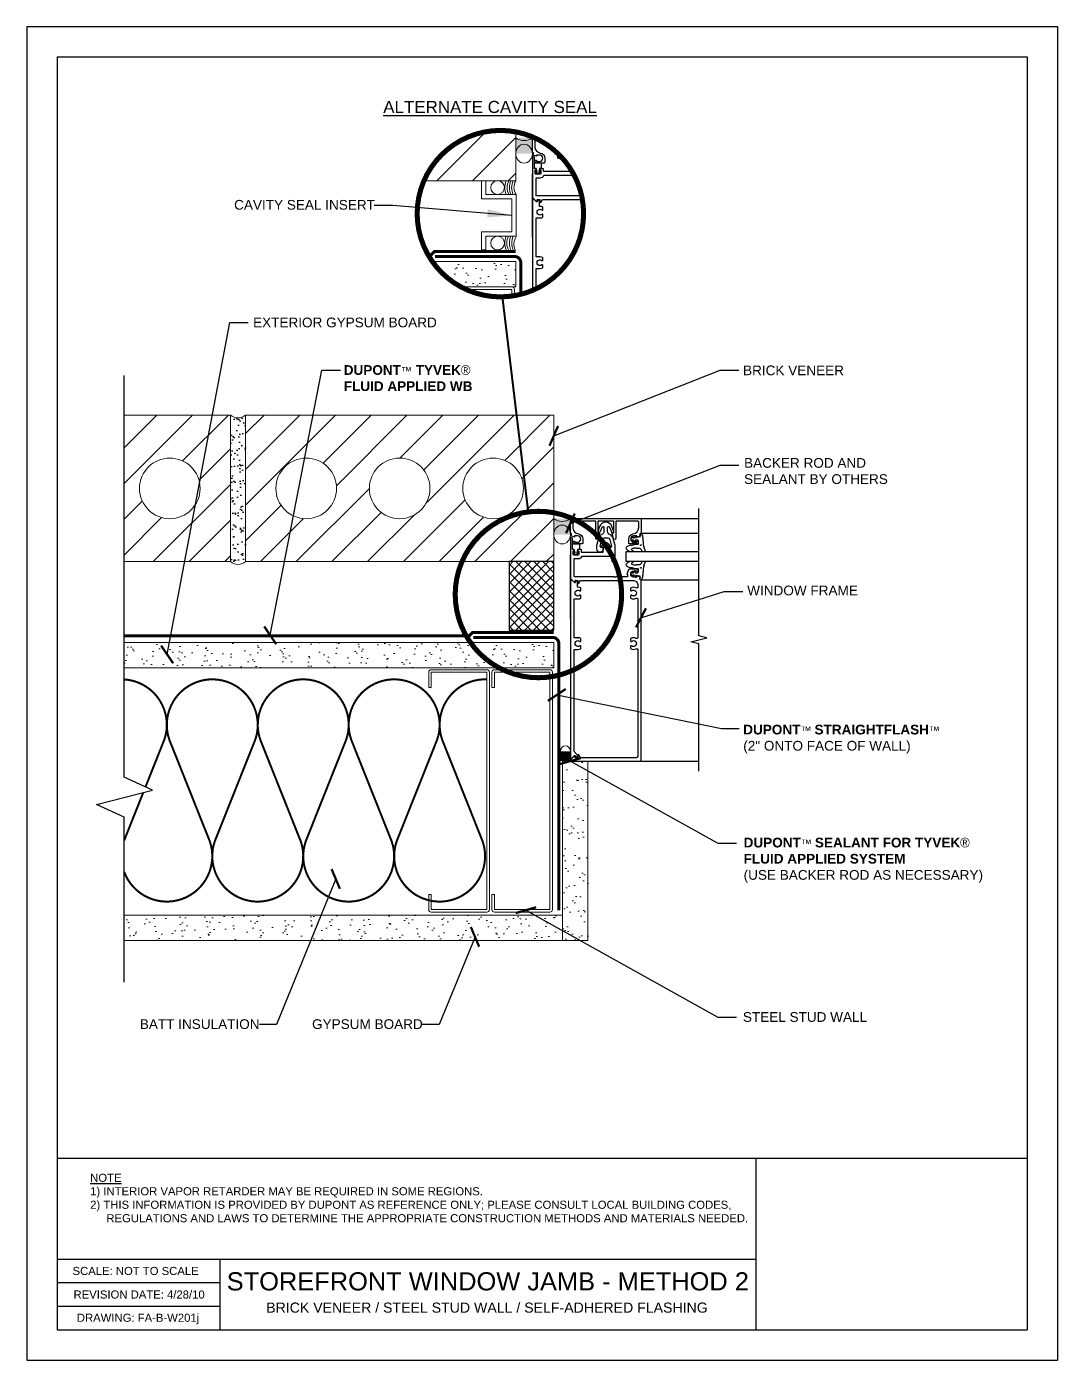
# Model space of a CAD drawing. Extents: x 334.4 to 359.9, y -313 to -280.
import ezdxf

# ---------------------------------------------------------------- set-up
doc = ezdxf.new("R2010")
doc.units = 0
doc.header["$LTSCALE"] = 1.5
doc.header["$MEASUREMENT"] = 0
doc.linetypes.add('DASHED2', pattern=[0.375, 0.25, -0.125])
doc.layers.get('0').update_dxf_attribs({"color": 8, "linetype": 'CONTINUOUS'})
for name, color, linetype in [('8x11-ttb$0$B', 5, 'CONTINUOUS'), ('CMU', 250, 'CONTINUOUS'), ('DuPont Self-Adhered Flashing', 252, 'CONTINUOUS'), ('INSULATION', 241, 'CONTINUOUS'), ('SEALANT', 250, 'CONTINUOUS'), ('Storefront Window', 250, 'CONTINUOUS'), ('STRUCTURE', 250, 'CONTINUOUS'), ('TEXT', 7, 'CONTINUOUS'), ('Tyvek FA WB', 10, 'DASHED2')]:
    doc.layers.add(name, color=color, linetype=linetype)
for name, color, linetype, lineweight in [('A- Cavity Seal', 250, 'CONTINUOUS', 20), ('A-Anno-txt0', 250, 'CONTINUOUS', 18), ('A-Backer Rod', 250, 'CONTINUOUS', 15), ('A-Sealant', 250, 'CONTINUOUS', 15), ('brick', 250, 'CONTINUOUS', 5), ('Gyp Board', 250, 'CONTINUOUS', 20), ('Hatch', 250, 'CONTINUOUS', 9), ('Metal Stud', 250, 'CONTINUOUS', 18)]:
    doc.layers.add(name, color=color, linetype=linetype, lineweight=lineweight)
doc.layers.add('VIEWPORT', color=7, linetype='CONTINUOUS', plot=False)
doc.styles.add('DETAILS', font='sanss___.ttf', dxfattribs={"height": 1})
doc.dimstyles.new('ARCH_1_1-2_IN', dxfattribs={"dimscale": 0, "dimtxt": 0.09375, "dimasz": 0.09375, "dimexe": 0.0625, "dimexo": 0.0625, "dimgap": 0.0625, "dimtad": 1, "dimdec": 4, "dimlfac": 8, "dimzin": 3, "dimdsep": 46, "dimlunit": 4, "dimtxsty": 'Standard', "dimblk1": 'ARCHTICK', "dimblk2": 'ARCHTICK', "dimsah": 1, "dimcen": 0.0625, "dimdle": 0.0625, "dimclrd": 256, "dimclre": 256, "dimclrt": 256, "dimadec": 0, "dimazin": 0, "dimtfac": 1, "dimtdec": 4, "dimtmove": 0, "dimatfit": 3, "dimldrblk": 'ARCHTICK', "dimfxl": 1, "dimfrac": 2, "dimtolj": 1, "dimtzin": 0, "dimlwd": -1, "dimlwe": -1, "dimarcsym": 0})
doc.dimstyles.new('TYVEKDETAILS', dxfattribs={"dimscale": 6, "dimtxt": 1.5, "dimasz": 0.1, "dimexe": 0.75, "dimexo": 0.75, "dimgap": 0.75, "dimtad": 0, "dimtih": 1, "dimtoh": 1, "dimdec": 4, "dimzin": 0, "dimdsep": 46, "dimlunit": 4, "dimtxsty": 'DETAILS', "dimcen": 0.0625, "dimadec": 0, "dimazin": 0, "dimtfac": 1, "dimtdec": 4, "dimtofl": 0, "dimtmove": 0, "dimatfit": 3, "dimfxl": 1, "dimfrac": 2, "dimtolj": 1, "dimtzin": 0, "dimarcsym": 0})

# ---------------------------------------------------------------- blocks, each defined once
blk = doc.blocks.new('_ArchTick')
at = {"color": 0, "linetype": 'ByBlock', "const_width": 0.15}
blk.add_lwpolyline([(-0.5, -0.5), (0.5, 0.5)], dxfattribs=at)
blk = doc.blocks.new('Revsion Date')
at = {"layer": 'TEXT', "insert": (0, 0.203, 0), "char_height": 0.2, "width": 16.26452, "attachment_point": 1, "style": 'DETAILS'}
blk.add_mtext('\\pi-0.033334,l0.033334,t0.1;REVISION DATE: 4/28/10', dxfattribs=at)

msp = doc.modelspace()

# ---------------------------------------------------------------- hatches: boundary and pattern name
at = {"layer": 'brick'}
h = msp.add_hatch(dxfattribs=at)
h.set_pattern_fill('_USER', color=256, scale=0.625, angle=45, style=0, pattern_type=0)
h.set_pattern_definition([(45, (230.2492, -83.4912), (-0.4419417, 0.4419417), [])])
edge = h.paths.add_edge_path()
edge.add_arc((346.135, -284.655), 2.059, 79.3746, 156.7083)
edge.add_line((344.244, -283.841), (346.515, -283.841))
edge.add_line((346.515, -283.841), (346.515, -282.632))
h = msp.add_hatch(dxfattribs=at)
h.set_pattern_fill('_USER', color=256, scale=0.625, angle=45, style=0, pattern_type=0)
h.set_pattern_definition([(45, (231.1899, -92.91536), (-0.4419417, 0.4419417), [])])
h.paths.add_polyline_path([(347.456, -293.265), (347.456, -289.64), (339.831, -289.64), (339.831, -293.265)])
h.paths.add_polyline_path([(345.206, -291.453, -1), (346.706, -291.453, -1)], flags=16)
h.paths.add_polyline_path([(342.893, -291.453, -1), (344.393, -291.453, -1)], flags=16)
h.paths.add_polyline_path([(340.581, -291.453, -1), (342.081, -291.453, -1)], flags=16)
h.paths.add_polyline_path([(337.206, -291.453, -1), (338.706, -291.453, -1)], flags=16)
h.paths.add_polyline_path([(336.827, -289.64), (336.827, -293.265), (339.456, -293.265), (339.456, -289.64)])
at = {"layer": 'CMU'}
h = msp.add_hatch(dxfattribs=at)
h.set_pattern_fill('AR-SAND', color=256, scale=0.15, style=0)
h.set_pattern_definition([(37.5, (392.75143, -208.55513), (-0.009449, 0.28902357), [0, -0.228, 0, -0.255, 0, -0.24375]), (7.5, (392.75143, -208.55513), (0.2654665, 0.4233219), [0, -0.123, 0, -0.2055, 0, -0.07875]), (327.5, (392.56693, -208.55513), (0.4671213, 0.00084886), [0, -0.075, 0, -0.27, 0, -0.3525]), (317.5, (392.56693, -208.55513), (0.450919, 0.1316513), [0, -0.0375, 0, -0.177, 0, -0.2025])])
h.paths.add_polyline_path([(339.456, -293.265, 0.36364), (339.831, -293.265), (339.831, -289.64, -0.36364), (339.456, -289.64)])
at = {"layer": 'Gyp Board'}
h = msp.add_hatch(dxfattribs=at)
h.set_pattern_fill('AR-SAND,_O', color=256, scale=0.25, angle=90)
h.set_pattern_definition([(52.5, (-215.5127, -2077.4149), (0.48170594, -0.01574834), [0, -0.38, 0, -0.425, 0, -0.40625]), (82.5, (-215.5127, -2077.4149), (0.70553652, 0.44244418), [0, -0.205, 0, -0.3425, 0, -0.13125]), (122.5, (-215.5127, -2077.7224), (0.00141476, 0.77853547), [0, -0.125, 0, -0.45, 0, -0.5875]), (132.5, (-215.5127, -2077.7224), (0.2194189, 0.75153165), [0, -0.0625, 0, -0.295, 0, -0.3375])])
edge = h.paths.add_edge_path()
edge.add_line((336.827, -295.265), (347.456, -295.265))
edge.add_line((347.456, -295.265), (347.456, -295.89))
edge.add_line((347.456, -295.89), (336.827, -295.89))
h = msp.add_hatch(dxfattribs=at)
h.set_pattern_fill('AR-SAND,_O', color=256, scale=0.25)
h.set_pattern_definition([(217.5, (2129.82415, 258.2422), (0.01574834, -0.48170594), [0, -0.38, 0, -0.425, 0, -0.40625]), (187.5, (2129.82415, 258.2422), (-0.44244418, -0.70553652), [0, -0.205, 0, -0.3425, 0, -0.13125]), (147.5, (2130.13165, 258.2422), (-0.77853547, -0.00141476), [0, -0.125, 0, -0.45, 0, -0.5875]), (137.5, (2130.13165, 258.2422), (-0.75153165, -0.2194189), [0, -0.0625, 0, -0.295, 0, -0.3375])])
h.paths.add_polyline_path([(347.674, -302.64), (348.299, -302.64), (348.299, -298.201), (347.674, -298.201)])
h = msp.add_hatch(dxfattribs=at)
h.set_pattern_fill('AR-SAND,_O', color=256, scale=0.25, angle=90)
h.set_pattern_definition([(307.5, (-215.4502, 1479.50963), (0.48170594, 0.01574834), [0, -0.38, 0, -0.425, 0, -0.40625]), (277.5, (-215.4502, 1479.50963), (0.70553652, -0.44244418), [0, -0.205, 0, -0.3425, 0, -0.13125]), (237.5, (-215.4502, 1479.81713), (0.00141476, -0.77853547), [0, -0.125, 0, -0.45, 0, -0.5875]), (227.5, (-215.4502, 1479.8171), (0.2194189, -0.75153165), [0, -0.0625, 0, -0.295, 0, -0.3375])])
edge = h.paths.add_edge_path()
edge.add_line((336.827, -302.64), (347.674, -302.64))
edge.add_line((347.674, -302.64), (347.674, -302.015))
edge.add_line((347.674, -302.015), (336.827, -302.015))
at = {"layer": 'Hatch', "lineweight": 15}
h = msp.add_hatch(dxfattribs=at)
h.set_pattern_fill('AR-SAND,_O', color=256, scale=0.25, angle=90)
h.set_pattern_definition([(52.5, (-216.45346, -2067.99075), (0.48170594, -0.01574834), [0, -0.38, 0, -0.425, 0, -0.40625]), (82.5, (-216.45346, -2067.99075), (0.70553652, 0.44244418), [0, -0.205, 0, -0.3425, 0, -0.13125]), (122.5, (-216.45346, -2068.29825), (0.00141476, 0.77853547), [0, -0.125, 0, -0.45, 0, -0.5875]), (132.5, (-216.45346, -2068.29825), (0.2194189, 0.75153165), [0, -0.0625, 0, -0.295, 0, -0.3375])])
edge = h.paths.add_edge_path()
edge.add_arc((346.135, -284.655), 2.059, 215.1718, 241.5949)
edge.add_line((345.156, -286.466), (346.515, -286.466))
edge.add_line((346.515, -286.466), (346.515, -285.841))
edge.add_line((346.515, -285.841), (344.452, -285.841))
at = {"layer": 'SEALANT'}
h = msp.add_hatch(color=256, dxfattribs=at)
h.dxf.hatch_style = 1
edge = h.paths.add_edge_path()
edge.add_ellipse((346.721, -283.171), major_axis=(0, -0.233), ratio=0.884299, start_angle=90, end_angle=270, ccw=False)
edge.add_line((346.927, -283.171), (346.927, -283.078))
edge.add_line((346.927, -283.078), (346.927, -282.778))
edge.add_arc((346.721, -282.506), 0.341, 232.7927, 307.2073, ccw=False)
edge.add_line((346.515, -282.778), (346.515, -283.171))
h = msp.add_hatch(color=256, dxfattribs=at)
h.dxf.hatch_style = 1
edge = h.paths.add_edge_path()
edge.add_ellipse((347.662, -292.595), major_axis=(0, -0.233), ratio=0.884299, start_angle=90, end_angle=270, ccw=False)
edge.add_line((347.868, -292.595), (347.868, -292.502))
edge.add_line((347.868, -292.502), (347.868, -292.202))
edge.add_arc((347.662, -291.93), 0.341, 232.7927, 307.2073, ccw=False)
edge.add_line((347.456, -292.202), (347.456, -292.595))
h = msp.add_hatch(dxfattribs=at)
h.set_pattern_fill('ANSI37', color=256, scale=1.25, style=0)
h.paths.add_polyline_path([(347.456, -293.265), (346.35, -293.265), (346.35, -294.962), (347.456, -294.962)])
h = msp.add_hatch(color=256, dxfattribs=at)
h.dxf.hatch_style = 1
edge = h.paths.add_edge_path()
edge.add_ellipse((347.743, -297.963), major_axis=(0, 0.141), ratio=0.884299, start_angle=90, end_angle=270, ccw=False)
edge.add_line((347.618, -297.963), (347.618, -298.019))
edge.add_line((347.618, -298.019), (347.618, -298.201))
edge.add_arc((347.743, -298.366), 0.207, 412.7927, 487.2073, ccw=False)
edge.add_line((347.868, -298.201), (347.868, -297.963))

# ---------------------------------------------------------------- linework, layer by layer
at = {"layer": '8x11-ttb$0$B', "color": 7}
for p, q in [((335.165, -280.778, 0), (335.165, -312.278, 0)), ((335.165, -280.778, 0), (359.165, -280.778, 0)), ((359.165, -280.778, 0), (359.165, -312.278, 0)), ((335.165, -310.528, 0), (352.453, -310.528, 0)), ((335.165, -312.278, 0), (359.165, -312.278, 0))]:
    msp.add_line(p, q, dxfattribs=at)
at = {"layer": '8x11-ttb$0$B', "color": 7, "elevation": 0}
for points in [[(359.165, -308.033), (335.165, -308.033)], [(352.453, -308.033), (352.453, -312.278)], [(339.192, -310.528), (339.192, -312.278)], [(339.192, -311.111), (335.165, -311.111)], [(339.192, -311.695), (335.165, -311.695)]]:
    msp.add_lwpolyline(points, dxfattribs=at)
at = {"layer": 'A- Cavity Seal', "elevation": 0}
msp.add_lwpolyline([(345.666, -285.554), (345.666, -285.104), (346.416, -285.104), (346.416, -284.291), (345.666, -284.291), (345.666, -283.841), (345.778, -283.841), (345.778, -284.179), (346.528, -284.179), (346.528, -285.216), (345.778, -285.216), (345.778, -285.554)], close=True, dxfattribs=at)
at = {"layer": 'A-Anno-txt0', "linetype": 'DASHED2', "ltscale": 0.125, "const_width": 0.125, "elevation": 0, "flags": 128}
for points in [[(346.135, -286.714, 1), (346.135, -282.596, 1)], [(347.076, -296.138, 1), (347.076, -292.02, 1)]]:
    msp.add_lwpolyline(points, format="xyb", close=True, dxfattribs=at)
at = {"layer": 'A-Anno-txt0', "linetype": 'DASHED2', "ltscale": 0.125, "const_width": 0.05, "elevation": 0, "flags": 128}
msp.add_lwpolyline([(346.824, -292.036), (346.184, -286.713)], dxfattribs=at)
at = {"layer": 'A-Backer Rod'}
for centre in [(346.065, -284.01, 0), (346.065, -285.385, 0)]:
    msp.add_circle(centre, 0.169, dxfattribs=at)
for centre, major_axis in [((346.721, -283.171, 0), (0, -0.233)), ((347.662, -292.595, 0), (0, -0.233)), ((347.743, -297.963, 0), (0, 0.141))]:
    msp.add_ellipse(centre, major_axis=major_axis, ratio=0.884299, dxfattribs=at)
at = {"layer": 'A-Sealant'}
for centre, radius, start, end in [((346.721, -282.506, 0), 0.341, 232.7927, 307.2073), ((346.752, -284.01, 0), 0.505, 160.4176, 199.5824), ((346.695, -284.01, 0), 0.393, 154.4746, 205.5254), ((346.752, -284.01, 0), 0.393, 154.4746, 205.5254), ((346.807, -284.01, 0), 0.393, 154.4746, 205.5254), ((346.781, -284, 0), 0.31, 149.1577, 215.2539), ((346.752, -285.385, 0), 0.505, 160.4176, 199.5824), ((346.688, -285.385, 0), 0.393, 154.4746, 205.5254), ((346.752, -285.385, 0), 0.393, 154.4746, 205.5254), ((346.808, -285.385, 0), 0.393, 154.4746, 205.5254), ((346.813, -285.406, 0), 0.342, 146.3367, 205.681), ((347.662, -291.93, 0), 0.341, 232.7927, 307.2073), ((347.743, -298.366, 0), 0.207, 52.7927, 127.2073)]:
    msp.add_arc(centre, radius, start, end, dxfattribs=at)
at = {"layer": 'brick', "linetype": 'Continuous', "elevation": 0}
for points in [[(344.244, -283.841), (346.515, -283.841), (346.515, -282.632)], [(336.827, -289.64), (339.456, -289.64), (339.456, -293.265), (336.827, -293.265)]]:
    msp.add_lwpolyline(points, dxfattribs=at)
msp.add_lwpolyline([(347.456, -289.64), (339.831, -289.64), (339.831, -293.265), (347.456, -293.265)], close=True, dxfattribs=at)
at = {"layer": 'brick', "linetype": 'Continuous'}
for centre in [(337.956, -291.453, 0), (341.331, -291.453, 0), (343.643, -291.453, 0), (345.956, -291.453, 0)]:
    msp.add_circle(centre, 0.75, dxfattribs=at)
for centre in [(339.643, -289.416, 0), (339.643, -293.041, 0)]:
    msp.add_arc(centre, 0.292, 230.0334, 309.9666, dxfattribs=at)
at = {"layer": 'DuPont Self-Adhered Flashing', "const_width": 0.075, "elevation": 0}
for points in [[(346.639, -286.687), (346.639, -285.866, 0.414214), (346.489, -285.716), (344.521, -285.716)], [(347.58, -301.89), (347.58, -295.291, 0.414214), (347.43, -295.141), (345.462, -295.141)]]:
    msp.add_lwpolyline(points, format="xyb", dxfattribs=at)
at = {"layer": 'Gyp Board', "elevation": 0}
for points in [[(344.452, -285.841), (346.515, -285.841), (346.515, -286.466), (345.156, -286.466)], [(336.827, -295.265), (347.456, -295.265), (347.456, -295.89), (336.827, -295.89)], [(336.827, -302.64), (347.674, -302.64), (347.674, -302.015)], [(347.674, -302.015), (336.827, -302.015)]]:
    msp.add_lwpolyline(points, dxfattribs=at)
msp.add_lwpolyline([(347.674, -302.64), (348.299, -302.64), (348.299, -298.201), (347.674, -298.201)], close=True, dxfattribs=at)
at = {"layer": 'INSULATION', "color": 253, "const_width": 0.05, "elevation": 0}
for points in [[(336.827, -300.944, 0.988982), (338.945, -300.185), (337.944, -297.671, -0.527588), (339.049, -296.179)], [(336.827, -296.18, -0.495917), (337.82, -297.671), (337.355, -298.839)], [(339.049, -296.179, -0.50363), (340.07, -297.671), (339.069, -300.185, 1.40437), (341.195, -300.185), (340.194, -297.671, -1.40437), (342.32, -297.671), (341.319, -300.185, 1.40437), (343.445, -300.185), (342.444, -297.671, -1.40437), (344.57, -297.671), (343.569, -300.185, 1.40437), (345.695, -300.185), (344.694, -297.671, -0.527588), (345.799, -296.179)]]:
    msp.add_lwpolyline(points, format="xyb", dxfattribs=at)
msp.add_lwpolyline([(337.3, -298.976), (336.827, -300.164)], dxfattribs=at)
at = {"layer": 'Metal Stud', "elevation": 0}
msp.add_lwpolyline([(346.484, -286.737), (346.484, -286.528, 0.414214), (346.421, -286.466), (345.156, -286.466)], format="xyb", dxfattribs=at)
msp.add_lwpolyline([(345.282, -286.528), (346.421, -286.528), (346.421, -286.754)], dxfattribs=at)
for points in [[(344.424, -301.502), (344.362, -301.502), (344.362, -301.877, 0.414214), (344.424, -301.939), (345.799, -301.939, 0.414214), (345.862, -301.877), (345.862, -296.002, 0.414214), (345.799, -295.939), (344.424, -295.939, 0.414214), (344.362, -296.002), (344.362, -296.377), (344.424, -296.377), (344.424, -296.002), (345.799, -296.002), (345.799, -301.877), (344.424, -301.877)], [(345.987, -301.502), (345.924, -301.502), (345.924, -301.877, 0.414214), (345.987, -301.939), (347.362, -301.939, 0.414214), (347.424, -301.877), (347.424, -296.002, 0.414214), (347.362, -295.939), (345.987, -295.939, 0.414214), (345.924, -296.002), (345.924, -296.377), (345.987, -296.377), (345.987, -296.002), (347.362, -296.002), (347.362, -301.877), (345.987, -301.877)]]:
    msp.add_lwpolyline(points, format="xyb", close=True, dxfattribs=at)
at = {"layer": 'SEALANT', "elevation": 0}
msp.add_lwpolyline([(347.456, -293.265), (346.35, -293.265), (346.35, -294.962), (347.456, -294.962)], close=True, dxfattribs=at)
at = {"layer": 'Storefront Window'}
for p, q in [((346.927, -285.244, 0), (346.927, -283.677, 0)), ((349.618, -292.202, 0), (351.043, -292.202, 0)), ((349.448, -292.678, 0), (349.43, -292.679, 0)), ((349.453, -292.674, 0), (349.474, -292.631, 0)), ((349.587, -292.655, 0), (349.507, -292.672, 0)), ((349.591, -292.576, 0), (349.628, -292.573, 0)), ((349.618, -292.564, 0), (351.043, -292.564, 0)), ((349.688, -292.918, 0), (349.729, -293.013, 0)), ((347.868, -294.669, 0), (347.868, -293.102, 0)), ((349.688, -293.359, 0), (349.729, -293.264, 0)), ((349.448, -293.599, 0), (349.43, -293.598, 0)), ((349.453, -293.603, 0), (349.474, -293.646, 0)), ((349.587, -293.622, 0), (349.507, -293.605, 0)), ((349.591, -293.701, 0), (349.628, -293.704, 0)), ((349.618, -293.713, 0), (351.043, -293.713, 0)), ((349.618, -298.201, 0), (351.043, -298.201, 0))]:
    msp.add_line(p, q, dxfattribs=at)
at = {"layer": 'Storefront Window', "elevation": 0}
for points in [[(347.103, -282.838), (347.017, -282.838, 0.414214), (346.987, -282.868), (346.987, -283, 0.37708), (347.123, -283.155, -0.37708), (347.236, -283.283), (347.236, -283.382, -0.414214), (347.216, -283.402), (346.998, -283.402), (346.998, -283.353, -0.414214), (347.018, -283.333), (347.03, -283.333), (347.03, -283.362), (347.107, -283.362, 1), (347.107, -283.204), (347.03, -283.204), (347.03, -283.233), (346.947, -283.204), (346.957, -283.151), (346.927, -283.14), (346.927, -282.778), (346.98, -282.778)], [(347.912, -283.615), (347.218, -283.615, -0.414214), (347.203, -283.6), (347.203, -283.557, 0.414214), (347.188, -283.542), (347.136, -283.542, 0.414214), (347.111, -283.567), (347.111, -283.582), (347.133, -283.582), (347.133, -283.662, -0.414214), (347.118, -283.677), (347.01, -283.677, -0.414214), (346.995, -283.662), (346.995, -283.582), (347.017, -283.582), (347.017, -283.567, 0.414214), (346.992, -283.542), (346.977, -283.542), (346.977, -283.27, 1), (346.927, -283.27), (346.927, -284.275), (346.944, -284.275), (347.03, -284.358, 0.660347), (347.042, -284.353), (347.042, -284.306), (347.107, -284.306), (347.107, -284.369, 0.749043), (347.135, -284.377), (347.181, -284.306), (348.164, -284.306)], [(347.622, -283.231), (347.612, -283.271, -0.876975), (347.553, -283.263), (347.553, -283.162)], [(348.147, -284.216), (347.032, -284.216, -0.414214), (347.017, -284.201), (347.017, -283.767), (347.118, -283.767, 0.295383), (347.214, -283.705), (347.962, -283.705)], [(347.101, -285.726), (347.115, -285.726), (347.017, -285.726), (347.017, -284.762), (347.115, -284.762, 0.118112), (347.18, -284.746, 0.282291), (347.188, -284.733), (347.188, -284.685, 0.644645), (347.163, -284.674, -2.206052), (347.163, -284.564, 0.644645), (347.188, -284.553), (347.188, -284.505, 0.282291), (347.18, -284.492, 0.118112), (347.115, -284.476), (347.101, -284.476), (347.101, -284.359, 0.414214), (347.054, -284.312), (347.048, -284.312), (347.048, -284.352, -0.660347), (347.026, -284.361), (346.944, -284.282, 0.660347), (346.927, -284.289), (346.927, -286.554)], [(347.017, -286.501), (347.017, -286.012), (347.115, -286.012, 0.118112), (347.18, -285.996, 0.282291), (347.188, -285.983), (347.188, -285.935, 0.644645), (347.163, -285.924, -2.206052), (347.163, -285.814, 0.644645), (347.188, -285.803), (347.188, -285.755, 0.282291), (347.18, -285.742, 0.118112), (347.115, -285.726)], [(348.042, -295.15), (348.056, -295.15), (347.958, -295.15), (347.958, -294.186), (348.056, -294.186, 0.118112), (348.121, -294.171, 0.282291), (348.129, -294.157), (348.129, -294.109, 0.644645), (348.104, -294.098, -2.206052), (348.104, -293.988, 0.644645), (348.129, -293.977), (348.129, -293.929, 0.282291), (348.121, -293.916, 0.118112), (348.056, -293.9), (348.042, -293.9), (348.042, -293.783, 0.414214), (347.995, -293.736), (347.989, -293.736), (347.989, -293.776, -0.660347), (347.967, -293.785), (347.885, -293.706, 0.660347), (347.868, -293.714), (347.868, -298.137, 0.660347), (347.885, -298.144), (347.967, -298.066, -0.660347), (347.989, -298.075), (347.989, -298.115), (347.995, -298.115, 0.668179), (348.028, -298.034), (347.958, -297.964), (347.958, -295.436), (348.056, -295.436, 0.118112), (348.121, -295.421, 0.282291), (348.129, -295.407), (348.129, -295.359, 0.644645), (348.104, -295.348, -2.206052), (348.104, -295.238, 0.644645), (348.129, -295.227), (348.129, -295.179, 0.282291), (348.121, -295.166, 0.118112), (348.056, -295.15)]]:
    msp.add_lwpolyline(points, format="xyb", dxfattribs=at)
for points in [[(347.086, -283.626), (347.113, -283.603, -1), (347.129, -283.623), (347.064, -283.677), (346.999, -283.623, -1), (347.015, -283.603), (347.042, -283.626), (347.022, -283.539), (346.98, -283.539), (346.98, -283.398), (347.148, -283.398), (347.148, -283.539), (347.106, -283.539)], [(348.156, -292.826), (347.938, -292.826), (347.938, -292.777, -0.414214), (347.958, -292.757), (347.97, -292.757), (347.97, -292.786), (348.047, -292.786, 1), (348.047, -292.628), (347.97, -292.628), (347.97, -292.657), (347.888, -292.628), (347.898, -292.575), (347.868, -292.564), (347.868, -292.202), (349.618, -292.202), (349.618, -292.564), (349.588, -292.575), (349.598, -292.628), (349.515, -292.657), (349.515, -292.628), (349.438, -292.628, 1), (349.438, -292.786), (349.515, -292.786), (349.515, -292.757), (349.527, -292.757, -0.414214), (349.547, -292.777), (349.547, -292.826), (349.329, -292.826, -0.414214), (349.309, -292.806), (349.309, -292.707, -0.37708), (349.422, -292.579, 0.37708), (349.558, -292.424), (349.558, -292.292, 0.414214), (349.528, -292.262), (348.992, -292.262), (348.992, -292.688, -0.876975), (348.933, -292.695), (348.897, -292.562, -0.577352), (348.91, -292.55), (348.93, -292.555, 0.493145), (348.942, -292.545), (348.942, -292.262), (348.544, -292.262), (348.544, -292.545, 0.493145), (348.556, -292.555), (348.576, -292.55, -0.577352), (348.588, -292.562), (348.553, -292.695, -0.876975), (348.494, -292.688), (348.494, -292.262), (347.958, -292.262, 0.414214), (347.928, -292.292), (347.928, -292.424, 0.37708), (348.064, -292.579, -0.37708), (348.176, -292.707), (348.176, -292.806, -0.414214)], [(348.788, -292.515), (348.788, -292.417, -0.8391), (348.837, -292.409), (348.873, -292.509, 0.317837), (348.93, -292.549, 0.517638), (348.944, -292.529), (348.895, -292.394, 0.315299), (348.749, -292.291), (348.738, -292.291, 0.315299), (348.591, -292.394), (348.542, -292.529, 0.517638), (348.556, -292.549, 0.317837), (348.613, -292.509), (348.65, -292.409, -0.8391), (348.698, -292.417), (348.698, -292.515, -0.304695), (348.642, -292.598, 0.234469), (348.56, -292.692), (348.512, -292.872), (348.512, -292.952, 0.414214), (348.587, -293.027), (348.608, -293.027, 0.267949), (348.673, -292.99), (348.683, -292.972, 0.131652), (348.685, -292.964), (348.685, -292.926, 0.466308), (348.668, -292.911), (348.637, -292.917, -0.548619), (348.603, -292.879), (348.647, -292.715, -0.339454), (348.695, -292.678), (348.791, -292.678, -0.339454), (348.84, -292.715), (348.884, -292.88, -0.548619), (348.849, -292.917), (348.818, -292.911, 0.466308), (348.8, -292.926), (348.8, -292.964, 0.131652), (348.802, -292.972), (348.813, -292.99, 0.271331), (348.879, -293.027, -0.417912), (348.894, -293.042), (348.894, -293.24, 0.414214), (348.924, -293.27), (348.944, -293.27, 0.414214), (348.974, -293.24), (348.974, -292.868), (348.927, -292.692, 0.234469), (348.844, -292.598, -0.304695)], [(348.121, -293.731), (349.413, -293.731, -0.414214), (349.538, -293.856), (349.538, -293.887, -0.555823), (349.493, -293.915, 0.236435), (349.365, -293.916, 0.282291), (349.357, -293.929), (349.357, -293.977, 0.644645), (349.382, -293.989, -2.206052), (349.382, -294.098, 0.644645), (349.357, -294.11), (349.357, -294.158, 0.282291), (349.365, -294.171, 0.236435), (349.493, -294.172, -0.555823), (349.538, -294.2), (349.538, -295.137, -0.555823), (349.493, -295.165, 0.236435), (349.365, -295.166, 0.282291), (349.357, -295.179), (349.357, -295.227, 0.644645), (349.382, -295.239, -2.206052), (349.382, -295.348, 0.644645), (349.357, -295.36), (349.357, -295.408, 0.282291), (349.365, -295.421, 0.236435), (349.493, -295.422, -0.555823), (349.538, -295.45), (349.538, -298.059, -0.414214), (349.476, -298.121), (348.121, -298.121), (348.076, -298.05, 0.749043), (348.048, -298.058), (348.048, -298.121), (347.983, -298.121), (347.983, -298.074, 0.660347), (347.971, -298.069), (347.885, -298.152), (347.868, -298.152), (347.868, -298.201), (349.618, -298.201), (349.618, -293.713), (349.588, -293.703), (349.598, -293.65), (349.515, -293.621), (349.515, -293.65), (349.438, -293.65, -1), (349.438, -293.492), (349.515, -293.492), (349.515, -293.521), (349.527, -293.521, 0.414214), (349.547, -293.501), (349.547, -293.452), (349.324, -293.452, 0.322429), (349.301, -293.469), (349.26, -293.579), (349.282, -293.579), (349.282, -293.641), (348.992, -293.641), (348.977, -293.656), (348.962, -293.641), (347.973, -293.641, -0.414214), (347.958, -293.626), (347.958, -293.192), (348.059, -293.192, 0.295383), (348.155, -293.13), (348.867, -293.13), (348.867, -293.04), (348.813, -293.04), (348.813, -292.91), (348.862, -292.914, 0.630996), (348.867, -292.907), (348.827, -292.845, 0.541752), (348.659, -292.845), (348.619, -292.907, 0.6302), (348.624, -292.914), (348.673, -292.91), (348.673, -293.04), (348.159, -293.04, -0.414214), (348.144, -293.025), (348.144, -292.982, 0.414214), (348.129, -292.967), (348.077, -292.967, 0.414214), (348.052, -292.992), (348.052, -293.007), (348.074, -293.007), (348.074, -293.087, -0.414214), (348.059, -293.102), (347.951, -293.102, -0.414214), (347.936, -293.087), (347.936, -293.007), (347.958, -293.007), (347.958, -292.992, 0.414214), (347.933, -292.967), (347.918, -292.967), (347.918, -292.694, 1), (347.868, -292.694), (347.868, -293.7), (347.885, -293.7), (347.971, -293.783, 0.660347), (347.983, -293.778), (347.983, -293.731), (348.048, -293.731), (348.048, -293.794, 0.749043), (348.076, -293.802)], [(348.027, -293.05), (348.054, -293.028, -1), (348.07, -293.047), (348.005, -293.102), (347.94, -293.047, -1), (347.956, -293.028), (347.983, -293.05), (347.963, -292.964), (347.921, -292.964), (347.921, -292.823), (348.089, -292.823), (348.089, -292.964), (348.047, -292.964)]]:
    msp.add_lwpolyline(points, format="xyb", close=True, dxfattribs=at)
for points in [[(351.043, -298.451), (351.043, -295.302), (350.843, -295.252), (351.243, -295.152), (351.043, -295.102), (351.043, -291.952)], [(351.043, -293.264), (349.243, -293.264), (349.243, -293.014), (351.043, -293.014)]]:
    msp.add_lwpolyline(points, dxfattribs=at)
at = {"layer": 'Storefront Window'}
for centre in [(349.609, -292.86, 0), (349.609, -292.86, 0), (349.609, -293.417, 0), (349.609, -293.417, 0)]:
    msp.add_circle(centre, 0.01, dxfattribs=at)
for centre, radius, start, end in [((349.372, -292.714, 0), 0.00891, 147.5372, 208.1598), ((349.799, -292.985, 0), 0.515, 139.9442, 147.5001), ((349.422, -292.669, 0), 0.0224, 94.0379, 139.943), ((349.434, -292.671, 0), 0.0201, 156.1998, 189.6898), ((349.422, -292.669, 0), 0.00871, 214.4889, 271.0242), ((349.508, -292.699, 0), 0.0987, 150.7074, 158.4217), ((349.419, -292.649, 0), 0.00303, 327.3817, 74.0146), ((349.429, -292.656, 0), 0.0233, 252.9515, 272.4675), ((349.441, -292.663, 0), 0.0167, 295.8608, 319.0964), ((349.481, -292.633, 0), 0.00735, 357.3144, 161.9789), ((349.492, -292.664, 0), 0.00797, 148.7697, 259.4419), ((349.391, -292.636, 0), 0.0975, 346.302, 1.6897), ((349.5, -292.652, 0), 0.0215, 243.8425, 289.3811), ((349.592, -292.586, 0), 0.01, 94.8292, 201.241), ((349.384, -292.667, 0), 0.213, 6.937, 21.241), ((349.584, -292.643, 0), 0.0118, 282.2675, 6.937), ((349.628, -292.583, 0), 0.01, 21.8614, 94.8292), ((349.261, -292.731, 0), 0.406, 13.0801, 21.8614), ((348.708, -292.83, 0), 0.967, 4.8885, 11.3932), ((349.279, -292.937, 0), 0.0365, 154.2391, 194.1869), ((349.299, -292.916, 0), 0.0627, 208.2469, 236.1654), ((349.301, -292.948, 0), 0.061, 129.5863, 153.6041), ((349.322, -292.967, 0), 0.0891, 120.0609, 132.464), ((349.94, -291.96, 0), 1.214, 236.1661, 240.1807), ((349.411, -293.12, 0), 0.266, 102.1642, 120.0641), ((349.21, -291.653, 0), 1.216, 276.8567, 280.8163), ((349.508, -292.641, 0), 0.163, 208.1359, 228.8948), ((349.396, -292.961, 0), 0.0169, 107.1703, 203.9506), ((349.426, -292.944, 0), 0.0514, 207.9308, 232.4588), ((349.439, -293.065, 0), 0.129, 93.4707, 111.817), ((349.928, -292.17, 0), 0.973, 236.7858, 239.9606), ((349.402, -292.736, 0), 0.00683, 127.027, 225.7021), ((349.224, -292.86, 0), 0.21, 28.1629, 34.6129), ((349.405, -292.804, 0), 0.0736, 72.9985, 94.8292), ((349.406, -292.758, 0), 0.008, 228.9327, 297.2201), ((349.407, -292.763, 0), 0.00287, 319.4382, 50.2203), ((349.419, -292.745, 0), 0.0138, 29.7526, 58.3834), ((349.79, -292.502, 0), 0.43, 213.3948, 219.8331), ((349.469, -293.49, 0), 0.555, 87.6985, 93.9058), ((349.506, -293.207, 0), 0.366, 87.8301, 100.8177), ((349.472, -292.767, 0), 0.0155, 218.9378, 260.7961), ((349.478, -292.746, 0), 0.0106, 124.7589, 188.0616), ((349.928, -292.682, 0), 0.465, 188.0453, 192.0482), ((349.47, -292.779, 0), 0.00317, 257.1813, 5.7257), ((349.496, -292.784, 0), 0.0531, 100.5746, 117.3167), ((349.495, -292.851, 0), 0.119, 74.7229, 94.2068), ((349.519, -292.25, 0), 0.686, 267.675, 272.5935), ((349.521, -292.812, 0), 0.0287, 267.8316, 356.7494), ((349.526, -292.754, 0), 0.0186, 29.7692, 87.7942), ((349.503, -292.767, 0), 0.0447, 8.9384, 29.7857), ((349.3, -292.799, 0), 0.25, 356.7478, 8.9446), ((349.539, -293.147, 0), 0.212, 74.5595, 86.9914), ((349.574, -292.992, 0), 0.0543, 19.2712, 66.5917), ((348.75, -293.457, 0), 1, 26.3657, 28.871), ((349.266, -292.813, 0), 0.411, 354.3523, 9.1741), ((349.784, -292.866, 0), 0.109, 173.7023, 208.8016), ((349.279, -293.34, 0), 0.0365, 165.8131, 205.7609), ((349.299, -293.361, 0), 0.0627, 123.8346, 151.7531), ((349.301, -293.329, 0), 0.061, 206.3959, 230.4137), ((349.94, -294.317, 0), 1.214, 119.8193, 123.8339), ((349.396, -293.316, 0), 0.0169, 156.0494, 252.8297), ((349.426, -293.333, 0), 0.0514, 127.5412, 152.0692), ((349.439, -293.212, 0), 0.129, 248.183, 266.5293), ((349.928, -294.107, 0), 0.973, 120.0394, 123.2142), ((349.469, -292.787, 0), 0.555, 266.0942, 272.3015), ((349.519, -294.027, 0), 0.686, 87.4065, 92.325), ((349.539, -293.13, 0), 0.212, 273.0086, 285.4405), ((349.574, -293.285, 0), 0.0543, 293.4083, 340.7288), ((348.75, -292.82, 0), 1, 331.129, 333.6343), ((349.784, -293.411, 0), 0.109, 151.1984, 186.2977), ((349.322, -293.31, 0), 0.0891, 227.536, 239.9391), ((349.411, -293.157, 0), 0.266, 239.9359, 257.8358), ((349.21, -294.624, 0), 1.216, 79.1837, 83.1433), ((349.372, -293.563, 0), 0.00891, 151.8402, 212.4628), ((349.508, -293.636, 0), 0.163, 131.1052, 151.8641), ((349.799, -293.292, 0), 0.515, 212.4999, 220.0558), ((349.402, -293.541, 0), 0.00683, 134.2979, 232.973), ((349.224, -293.417, 0), 0.21, 325.3871, 331.8371), ((349.405, -293.473, 0), 0.0736, 265.1708, 287.0015), ((349.406, -293.519, 0), 0.008, 62.7799, 131.0673), ((349.422, -293.609, 0), 0.0224, 220.057, 265.9621), ((349.407, -293.514, 0), 0.00287, 309.7797, 40.5618), ((349.422, -293.608, 0), 0.00871, 88.9758, 145.5111), ((349.434, -293.606, 0), 0.0201, 170.3102, 203.8002), ((349.508, -293.578, 0), 0.0987, 201.5783, 209.2926), ((349.419, -293.628, 0), 0.00303, 285.9854, 32.6183), ((349.429, -293.621, 0), 0.0233, 87.5325, 107.0485), ((349.419, -293.532, 0), 0.0138, 301.6166, 330.2474), ((349.79, -293.775, 0), 0.43, 140.1669, 146.6052), ((349.506, -293.07, 0), 0.366, 259.1823, 272.1699), ((349.441, -293.614, 0), 0.0167, 40.9036, 64.1392), ((349.472, -293.51, 0), 0.0155, 99.2039, 141.0622), ((349.928, -293.595, 0), 0.465, 167.9518, 171.9547), ((349.478, -293.531, 0), 0.0106, 171.9384, 235.2411), ((349.47, -293.498, 0), 0.00317, 354.2743, 102.8187), ((349.496, -293.493, 0), 0.0531, 242.6833, 259.4254), ((349.481, -293.644, 0), 0.00735, 198.0211, 2.6856), ((349.492, -293.614, 0), 0.00797, 100.5581, 211.2303), ((349.391, -293.641, 0), 0.0975, 358.3103, 13.698), ((349.495, -293.426, 0), 0.119, 265.7932, 285.2771), ((349.5, -293.625, 0), 0.0215, 70.6189, 116.1575), ((349.521, -293.465, 0), 0.0287, 3.2506, 92.1684), ((349.526, -293.523, 0), 0.0186, 272.2058, 330.2308), ((349.503, -293.51, 0), 0.0447, 330.2143, 351.0616), ((349.3, -293.478, 0), 0.25, 351.0554, 3.2522), ((349.592, -293.691, 0), 0.01, 158.759, 265.1708), ((349.384, -293.61, 0), 0.213, 338.759, 353.063), ((349.584, -293.634, 0), 0.0118, 353.063, 77.7325), ((349.628, -293.694, 0), 0.01, 265.1708, 338.1386), ((349.261, -293.546, 0), 0.406, 338.1386, 346.9199), ((348.708, -293.447, 0), 0.967, 348.6068, 355.1115), ((349.266, -293.464, 0), 0.411, 350.8259, 5.6477)]:
    msp.add_arc(centre, radius, start, end, dxfattribs=at)
at = {"layer": 'STRUCTURE', "elevation": 0}
msp.add_lwpolyline([(336.827, -303.673), (336.827, -299.589), (336.142, -299.273), (337.526, -298.918), (336.827, -298.596), (336.827, -288.662)], dxfattribs=at)
at = {"layer": 'Tyvek FA WB', "const_width": 0.075, "elevation": 0, "flags": 128}
msp.add_lwpolyline([(346.515, -285.592), (344.505, -285.592), (344.418, -285.679), (344.349, -285.679)], dxfattribs=at)
at = {"layer": 'Tyvek FA WB', "elevation": 0, "flags": 128}
msp.add_lwpolyline([(347.456, -295.016, 0.075, 0.075, 0), (345.446, -295.016, 0.075, 0.075, 0), (345.359, -295.103, 0.075, 0.075, 0), (336.827, -295.103, 0.075, 0.075, 0)], format="xyseb", dxfattribs=at)
at = {"layer": 'VIEWPORT', "color": 1}
for p, q in [((334.415, -280.028, 0), (334.415, -313.028, 0)), ((334.415, -280.028, 0), (359.915, -280.028, 0)), ((359.915, -280.028, 0), (359.915, -313.028, 0)), ((334.415, -313.028, 0), (359.915, -313.028, 0))]:
    msp.add_line(p, q, dxfattribs=at)

# ---------------------------------------------------------------- block references
at = {"layer": 'TEXT'}
msp.add_blockref('Revsion Date', (335.574, -311.503), dxfattribs=at)

# ---------------------------------------------------------------- texts
at = {"layer": 'TEXT', "style": 'DETAILS'}
for s, insert, char_height, width, attachment_point in [('{\\LALTERNATE CAVITY SEAL}', (343.236, -282.017, 0), 0.3, 13.90652, 4), ('CAVITY SEAL INSERT', (339.547, -284.438, 0), 0.24, 13.90652, 4), ('\\pi0.24834;EXTERIOR GYPSUM BOARD', (339.768, -287.227, 0), 0.24, 4.66415, 1), ('{\\fSansSerif|b1|i0|c2|p2;DUPONT\\fArial|b0|i0|c0|p32;\\H0.8125x;™\\fSansSerif|b1|i0|c2|p2;\\H1.2308x; TYVEK\\fSymbol|b0|i0|c2|p18;â\\fSansSerif|b1|i0|c2|p2; FLUID APPLIED WB}', (342.259, -288.404, 0), 0.24, 4.08366, 1), ('BRICK VENEER', (352.139, -288.413, 0), 0.24, 6.52135, 1), ('BACKER ROD AND \\PSEALANT BY OTHERS', (352.164, -290.703, 0), 0.24, 6.52135, 1), ('WINDOW FRAME', (352.242, -293.859, 0), 0.24, 6.52135, 1), ('{\\fSansSerif|b1|i0|c2|p2;DUPONT\\fArial|b0|i0|c0|p32;\\H0.8125x;™\\fArial|b1|i0|c0|p32; \\H1.2308x;STRAIGHTFLASH\\fArial|b0|i0|c0|p32;\\H0.81248x;™\\P}(2" ONTO FACE OF WALL)', (352.144, -297.301, 0), 0.24, 6.52135, 1), ('{\\fSansSerif|b1|i0|c2|p2;DUPONT\\fArial|b0|i0|c0|p32;\\H0.8125x;™\\fArial|b1|i0|c0|p32; \\H1.2308x;SEALANT FOR TYVEK\\fSymbol|b0|i0|c2|p18;â\\fArial|b0|i0|c0|p32; \\fArial|b1|i0|c0|p32;FLUID APPLIED SYSTEM\\P\\fArial|b0|i0|c0|p32;\\H0.99998x;(USE BACKER ROD AS NECESSARY)}', (352.153, -300.097, 0), 0.24, 6.52135, 1), ('BATT INSULATION', (337.214, -304.589, 0), 0.24, 6.52135, 1), ('GYPSUM BOARD', (341.476, -304.589, 0), 0.24, 6.52135, 1), ('STEEL STUD WALL', (352.134, -304.413, 0), 0.24, 6.52135, 1), ('{\\LNOTE\\P}1) INTERIOR VAPOR RETARDER MAY BE REQUIRED IN SOME REGIONS.\\P\\pi-0.4,l0.4;2) THIS INFORMATION IS PROVIDED BY DUPONT AS REFERENCE ONLY; PLEASE CONSULT LOCAL BUILDING CODES, REGULATIONS AND LAWS TO DETERMINE THE APPROPRIATE CONSTRUCTION METHODS AND MATERIALS NEEDED.', (335.986, -308.412, 0), 0.2, 16.26452, 1), ('\\pi-0.033334,l0.033334,t0.1;SCALE: NOT TO SCALE', (335.55, -310.717, 0), 0.2, 16.26452, 1), ('\\pi0.38108;{\\H0.9x;STOREFRONT WINDOW JAMB - METHOD 2 \\P\\pi1.3576;\\H0.55556x;BRICK VENEER / STEEL STUD WALL / SELF-ADHERED FLASHING}', (338.983, -310.849, 0), 0.5, 13.39365, 1), ('\\pi-0.033334,l0.033334,t0.1;DRAWING: FA-B-W201j', (335.656, -311.875, 0), 0.2, 16.26452, 1)]:
    msp.add_mtext(s, dxfattribs=dict(at, insert=insert, char_height=char_height, width=width, attachment_point=attachment_point))

# ---------------------------------------------------------------- leaders
at = {"layer": 'TEXT'}
for points, dimstyle, override in [([(346.416, -284.698, 0), (343.474, -284.45, 0), (343.015, -284.45, 0)], 'TYVEKDETAILS', {"dimfxl": 3}), ([(337.89, -295.562, 0), (339.437, -287.352, 0), (339.897, -287.352, 0)], 'ARCH_1_1-2_IN', {"dimscale": 4, "dimgap": 0.0625, "dimtad": 0}), ([(340.44, -295.089, 0), (341.717, -288.527, 0), (342.176, -288.527, 0)], 'ARCH_1_1-2_IN', {"dimscale": 4, "dimgap": 0.0625, "dimtad": 0}), ([(347.456, -290.154, 0), (351.573, -288.526, 0), (352.032, -288.526, 0)], 'ARCH_1_1-2_IN', {"dimscale": 4, "dimgap": 0.0625, "dimtad": 0}), ([(347.868, -292.318, 0), (351.573, -290.877, 0), (352.032, -290.877, 0)], 'ARCH_1_1-2_IN', {"dimscale": 4, "dimgap": 0.0625, "dimtad": 0}), ([(349.613, -294.656, 0), (351.674, -294.008, 0), (352.133, -294.008, 0)], 'ARCH_1_1-2_IN', {"dimscale": 4, "dimgap": 0.0625, "dimtad": 0}), ([(347.532, -296.563, 0), (351.606, -297.396, 0), (352.042, -297.396, 0)], 'ARCH_1_1-2_IN', {"dimscale": 4, "dimgap": 0.0625, "dimtad": 0}), ([(347.868, -298.201, 0), (351.516, -300.231, 0), (351.975, -300.231, 0)], 'ARCH_1_1-2_IN', {"dimscale": 4, "dimgap": 0.0625, "dimtad": 0}), ([(342.061, -301.116, 0), (340.595, -304.722, 0), (340.171, -304.722, 0)], 'ARCH_1_1-2_IN', {"dimscale": 4, "dimgap": 0.0625, "dimtad": 0}), ([(346.766, -301.89, 0), (351.516, -304.539, 0), (351.975, -304.539, 0)], 'ARCH_1_1-2_IN', {"dimscale": 4, "dimgap": 0.0625, "dimtad": 0}), ([(345.507, -302.551, 0), (344.624, -304.722, 0), (344.2, -304.722, 0)], 'ARCH_1_1-2_IN', {"dimscale": 4, "dimgap": 0.0625, "dimtad": 0})]:
    msp.add_leader(points, dimstyle=dimstyle, override=override, dxfattribs=at)

doc.saveas('drawing.dxf')
